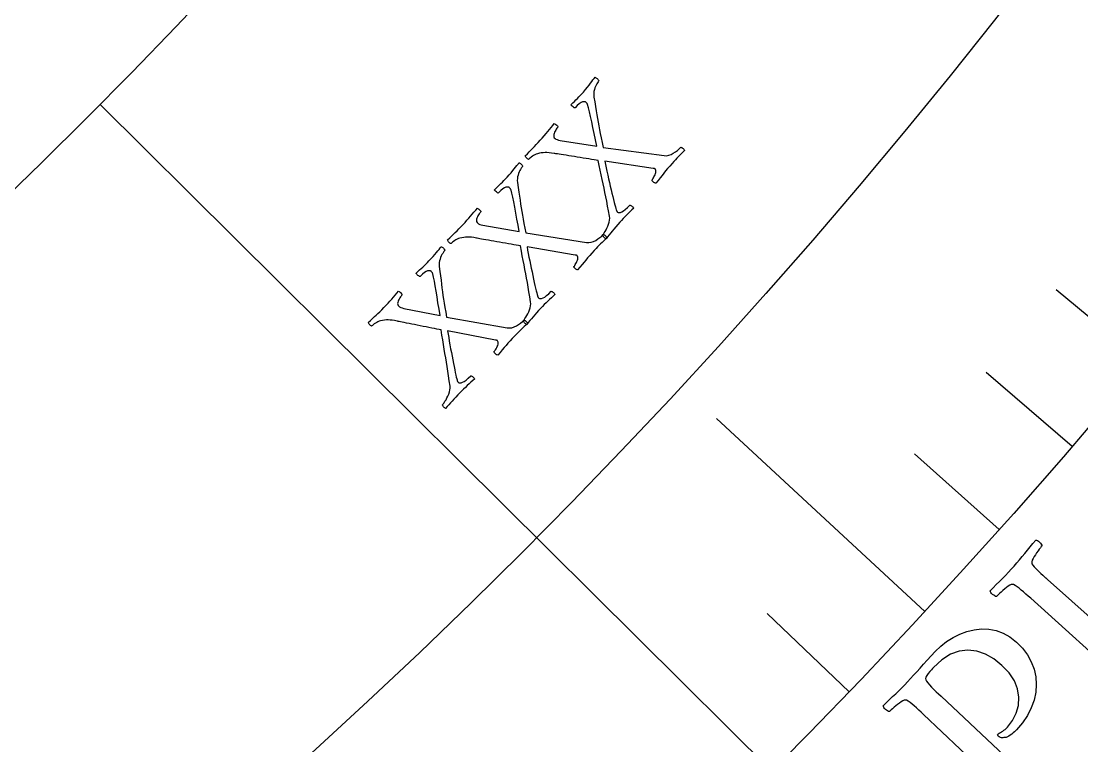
# Model space of a CAD drawing. Header units: millimetres. Extents: x -76 to 76, y -76 to 98.
# Drawn here: x 35.64 to 45.86, y -42.33 to -35.34 of the extents above; entities that cross this region are included whole.
import ezdxf

# ---------------------------------------------------------------- set-up
doc = ezdxf.new("R2010")
doc.units = ezdxf.units.MM
for name, color, linetype in [('ENGRAVE', 7, 'Continuous'), ('ENGRAVE_FINE', 8, 'Continuous'), ('TEXT', 5, 'Continuous')]:
    doc.layers.add(name, color=color, linetype=linetype)

msp = doc.modelspace()

# ---------------------------------------------------------------- linework, layer by layer
at = {"layer": 'ENGRAVE'}
for points in [[(42.8764, -42.5698), (36.4045, -36.1442)], [(44.3515, -41.0307), (42.3432, -39.1727)]]:
    msp.add_lwpolyline(points, dxfattribs=at)
for radius in [74.48, 74.48, 72.485, 68.78, 68.78, 65.854, 60.42, 60.42, 57.228, 51.3, 51.3]:
    msp.add_circle((0, 0), radius, dxfattribs=at)
at = {"layer": 'ENGRAVE_FINE'}
for points in [[(46.4581, -38.6293), (45.6166, -37.9296)], [(45.7703, -39.4418), (44.9413, -38.7274)], [(45.0681, -40.2423), (44.2517, -39.5134)], [(43.6209, -41.8066), (42.8308, -41.0494)]]:
    msp.add_lwpolyline(points, dxfattribs=at)
at = {"layer": 'TEXT'}
for points in [[(40.6444, -36.4902), (40.6642, -36.4679), (40.6829, -36.4463), (40.7005, -36.4255), (40.717, -36.4053), (40.7329, -36.3857), (40.7487, -36.3662), (40.7645, -36.347), (40.7802, -36.328), (40.7844, -36.3298), (40.7896, -36.333), (40.7958, -36.3376), (40.803, -36.3438), (40.8094, -36.3501), (40.8134, -36.3553), (40.8149, -36.3594), (40.8139, -36.3625), (40.8096, -36.3677), (40.8048, -36.3743), (40.7994, -36.3824), (40.7934, -36.3919), (40.7876, -36.4023), (40.7827, -36.413), (40.7787, -36.4239), (40.7756, -36.435), (40.7744, -36.4458), (40.7758, -36.4557), (40.7801, -36.4646), (40.787, -36.4725), (40.7954, -36.4783), (40.8067, -36.4833), (40.8208, -36.4873), (40.8377, -36.4905), (41.1885, -36.5455), (41.1758, -36.4847), (41.1636, -36.4255), (41.1518, -36.368), (41.1406, -36.3122), (41.13, -36.2605), (41.1198, -36.2157), (41.1103, -36.1777), (41.1014, -36.1464), (41.0997, -36.1419), (41.0976, -36.1377), (41.0952, -36.134), (41.0924, -36.1306), (41.0898, -36.1278), (41.0877, -36.1256), (41.0862, -36.1241), (41.0853, -36.1232), (41.0798, -36.12), (41.0723, -36.1185), (41.0627, -36.1186), (41.0512, -36.1203), (41.0374, -36.1258), (41.021, -36.1371), (41.002, -36.1543), (40.9803, -36.1774), (40.9773, -36.1778), (40.973, -36.1763), (40.9673, -36.1729), (40.9603, -36.1677), (40.9533, -36.1617), (40.9477, -36.1563), (40.9435, -36.1514), (40.9407, -36.147), (40.9578, -36.1303), (40.9738, -36.1144), (40.9888, -36.0996), (41.0029, -36.0856), (41.0166, -36.0717), (41.0307, -36.0569), (41.0452, -36.0411), (41.0601, -36.0244), (41.0803, -36.0011), (41.0985, -35.9793), (41.1147, -35.9592), (41.1288, -35.9407), (41.1415, -35.9238), (41.153, -35.9085), (41.1634, -35.8947), (41.1728, -35.8825), (41.1769, -35.884), (41.1817, -35.8866), (41.1873, -35.8903), (41.1937, -35.8951), (41.1996, -35.9005), (41.204, -35.9061), (41.2068, -35.9118), (41.2081, -35.9178), (41.2053, -35.9214), (41.2012, -35.9272), (41.196, -35.9353), (41.1896, -35.9455), (41.1829, -35.9574), (41.1767, -35.9707), (41.171, -35.9853), (41.1659, -36.0012), (41.162, -36.0182), (41.16, -36.0357), (41.1598, -36.0539), (41.1615, -36.0728), (41.1695, -36.1202), (41.1769, -36.1645), (41.1837, -36.2055), (41.1898, -36.2434), (41.1958, -36.2796), (41.2022, -36.3157), (41.2088, -36.3517), (41.2159, -36.3877), (41.2235, -36.4252), (41.2319, -36.4661), (41.2411, -36.5102), (41.2511, -36.5577), (41.8396, -36.6373), (41.8612, -36.6381), (41.883, -36.6346), (41.905, -36.6271), (41.9272, -36.6154), (41.9483, -36.6014), (41.9673, -36.587), (41.9842, -36.5721), (41.9989, -36.5567), (42.0035, -36.5578), (42.0087, -36.5604), (42.0146, -36.5646), (42.0211, -36.5703), (42.0272, -36.5763), (42.0317, -36.581), (42.0347, -36.5846), (42.0362, -36.5869), (42.0191, -36.6041), (42.0032, -36.62), (41.9885, -36.6346), (41.975, -36.648), (41.9616, -36.6617), (41.9471, -36.677), (41.9317, -36.694), (41.9151, -36.7126), (41.8927, -36.7385), (41.8719, -36.7628), (41.8529, -36.7857), (41.8356, -36.807), (41.8185, -36.8285), (41.7999, -36.8518), (41.7799, -36.8768), (41.7585, -36.9036), (41.7533, -36.903), (41.7474, -36.9006), (41.7407, -36.8965), (41.7334, -36.8906), (41.7269, -36.8843), (41.7229, -36.8791), (41.7215, -36.8749), (41.7225, -36.8718), (41.7262, -36.8671), (41.7305, -36.8607), (41.7354, -36.8528), (41.7409, -36.8432), (41.7463, -36.8326), (41.7509, -36.8218), (41.7547, -36.8107), (41.7578, -36.7994), (41.7594, -36.7887), (41.7589, -36.7797), (41.7562, -36.7722), (41.7515, -36.7663), (41.75, -36.7652), (41.748, -36.7641), (41.7456, -36.763), (41.7427, -36.762), (41.7397, -36.7611), (41.7368, -36.7605), (41.7341, -36.7603), (41.7316, -36.7603), (41.2665, -36.6902), (41.2729, -36.7216), (41.2798, -36.7544), (41.2872, -36.7887), (41.2951, -36.8246), (41.3033, -36.8609), (41.3114, -36.8968), (41.3195, -36.9323), (41.3275, -36.9674), (41.3354, -37.001), (41.3429, -37.0325), (41.3502, -37.0616), (41.3572, -37.0886), (41.3635, -37.1123), (41.3689, -37.132), (41.3733, -37.1477), (41.3767, -37.1593), (41.3775, -37.1613), (41.3785, -37.1638), (41.3796, -37.1667), (41.3809, -37.17), (41.3826, -37.1735), (41.3846, -37.1768), (41.3872, -37.1799), (41.3901, -37.1829), (41.397, -37.1866), (41.406, -37.1873), (41.4173, -37.1852), (41.4308, -37.18), (41.4465, -37.1709), (41.4644, -37.1569), (41.4846, -37.138), (41.5071, -37.1141), (41.5118, -37.1152), (41.5172, -37.1176), (41.5234, -37.1215), (41.5303, -37.1268), (41.5367, -37.1323), (41.5414, -37.1369), (41.5442, -37.1407), (41.5452, -37.1436), (41.5284, -37.1599), (41.5115, -37.1765), (41.4945, -37.1933), (41.4774, -37.2103), (41.4605, -37.2274), (41.444, -37.2446), (41.4278, -37.2619), (41.412, -37.2792), (41.391, -37.3027), (41.3718, -37.3248), (41.3544, -37.3453), (41.3388, -37.3642), (41.324, -37.3825), (41.309, -37.4013), (41.2938, -37.4204), (41.2784, -37.4399), (41.2739, -37.4376), (41.269, -37.434), (41.2637, -37.429), (41.2581, -37.4226), (41.2529, -37.4163), (41.2491, -37.4112), (41.2464, -37.4075), (41.2451, -37.405), (41.2483, -37.4009), (41.2534, -37.3936), (41.2603, -37.3832), (41.269, -37.3697), (41.2784, -37.3539), (41.2873, -37.3368), (41.2956, -37.3183), (41.3034, -37.2985), (41.3095, -37.2783), (41.313, -37.2587), (41.3137, -37.2397), (41.3117, -37.2213), (41.3026, -37.1712), (41.2936, -37.1234), (41.2849, -37.0779), (41.2765, -37.0346), (41.268, -36.9925), (41.2594, -36.9505), (41.2506, -36.9084), (41.2417, -36.8664), (41.2325, -36.8235), (41.223, -36.7788), (41.2132, -36.7324), (41.2031, -36.6841), (41.1842, -36.6808), (41.1629, -36.6772), (41.1395, -36.6735), (41.1137, -36.6696), (41.0865, -36.6655), (41.0588, -36.6612), (41.0306, -36.6567), (41.0018, -36.652), (40.9732, -36.6473), (40.9455, -36.6428), (40.9188, -36.6386), (40.893, -36.6346), (40.8688, -36.6309), (40.8469, -36.6275), (40.8273, -36.6245), (40.81, -36.6218), (40.7958, -36.6195), (40.7857, -36.618), (40.7796, -36.617), (40.7776, -36.6167), (40.7529, -36.6125), (40.7302, -36.6097), (40.7095, -36.6083), (40.6907, -36.6081), (40.6728, -36.6093), (40.6545, -36.6118), (40.636, -36.6155), (40.6171, -36.6206), (40.6048, -36.6247), (40.5926, -36.6301), (40.5807, -36.6367), (40.569, -36.6444), (40.5582, -36.6525), (40.5491, -36.6598), (40.5415, -36.6665), (40.5356, -36.6724), (40.5327, -36.6738), (40.5284, -36.6728), (40.5228, -36.6694), (40.5158, -36.6636), (40.5091, -36.657), (40.5042, -36.6509), (40.5012, -36.6453), (40.5, -36.6402), (40.5203, -36.6191), (40.5393, -36.5996), (40.5568, -36.5819), (40.5729, -36.5659), (40.5889, -36.5498), (40.6062, -36.5318), (40.6247, -36.5119), (40.6444, -36.4902)], [(39.8992, -37.3036), (39.9194, -37.2817), (39.9386, -37.2605), (39.9566, -37.24), (39.9735, -37.2202), (39.9898, -37.2008), (40.0061, -37.1817), (40.0222, -37.1628), (40.0383, -37.1441), (40.0425, -37.146), (40.0476, -37.1493), (40.0537, -37.1541), (40.0607, -37.1603), (40.0671, -37.1668), (40.0709, -37.1721), (40.0723, -37.1762), (40.0712, -37.1793), (40.0669, -37.1844), (40.0619, -37.1909), (40.0564, -37.1989), (40.0502, -37.2083), (40.0441, -37.2186), (40.039, -37.2291), (40.0348, -37.2399), (40.0315, -37.251), (40.03, -37.2618), (40.0313, -37.2717), (40.0354, -37.2807), (40.0422, -37.2887), (40.0505, -37.2947), (40.0616, -37.2999), (40.0756, -37.3042), (40.0924, -37.3077), (40.4421, -37.3698), (40.4306, -37.3088), (40.4196, -37.2493), (40.409, -37.1916), (40.3989, -37.1356), (40.3893, -37.0837), (40.3801, -37.0387), (40.3714, -37.0005), (40.3631, -36.969), (40.3615, -36.9645), (40.3595, -36.9603), (40.3571, -36.9565), (40.3544, -36.9531), (40.3518, -36.9502), (40.3498, -36.948), (40.3483, -36.9464), (40.3474, -36.9455), (40.342, -36.9422), (40.3345, -36.9405), (40.325, -36.9405), (40.3134, -36.9419), (40.2995, -36.9471), (40.2829, -36.9581), (40.2635, -36.975), (40.2414, -36.9976), (40.2384, -36.9979), (40.2341, -36.9964), (40.2285, -36.9929), (40.2216, -36.9875), (40.2147, -36.9814), (40.2092, -36.9758), (40.2051, -36.9708), (40.2024, -36.9664), (40.2198, -36.95), (40.2361, -36.9345), (40.2515, -36.9199), (40.2658, -36.9063), (40.2798, -36.8927), (40.2942, -36.8781), (40.309, -36.8627), (40.3242, -36.8463), (40.3449, -36.8233), (40.3635, -36.8019), (40.3801, -36.7821), (40.3947, -36.7639), (40.4076, -36.7473), (40.4195, -36.7322), (40.4302, -36.7186), (40.4398, -36.7066), (40.4438, -36.7082), (40.4486, -36.7109), (40.4541, -36.7148), (40.4604, -36.7197), (40.4663, -36.7252), (40.4705, -36.7308), (40.4732, -36.7367), (40.4743, -36.7426), (40.4714, -36.7462), (40.4673, -36.7519), (40.4619, -36.7598), (40.4553, -36.7699), (40.4483, -36.7817), (40.4419, -36.7949), (40.4359, -36.8094), (40.4305, -36.8252), (40.4263, -36.8421), (40.4239, -36.8596), (40.4233, -36.8778), (40.4246, -36.8967), (40.4317, -36.9442), (40.4382, -36.9886), (40.4441, -37.0298), (40.4495, -37.0678), (40.4548, -37.1041), (40.4604, -37.1403), (40.4664, -37.1765), (40.4727, -37.2126), (40.4795, -37.2503), (40.4871, -37.2913), (40.4954, -37.3356), (40.5044, -37.3833), (41.0912, -37.4748), (41.1128, -37.4759), (41.1347, -37.473), (41.1568, -37.4659), (41.1792, -37.4546), (41.2006, -37.4411), (41.2199, -37.427), (41.2371, -37.4124), (41.2521, -37.3974), (41.2566, -37.3985), (41.2618, -37.4013), (41.2676, -37.4056), (41.274, -37.4115), (41.28, -37.4175), (41.2844, -37.4223), (41.2874, -37.426), (41.2888, -37.4284), (41.2714, -37.4451), (41.2551, -37.4607), (41.2401, -37.4751), (41.2264, -37.4882), (41.2127, -37.5016), (41.1979, -37.5166), (41.1821, -37.5333), (41.1652, -37.5516), (41.1422, -37.577), (41.121, -37.6009), (41.1015, -37.6234), (41.0838, -37.6444), (41.0663, -37.6655), (41.0472, -37.6884), (41.0267, -37.713), (41.0048, -37.7393), (40.9996, -37.7387), (40.9937, -37.7362), (40.9871, -37.7319), (40.9799, -37.7258), (40.9736, -37.7194), (40.9697, -37.7141), (40.9683, -37.7099), (40.9694, -37.7068), (40.9732, -37.7022), (40.9777, -37.6959), (40.9827, -37.6881), (40.9884, -37.6786), (40.994, -37.6681), (40.9988, -37.6574), (41.0029, -37.6464), (41.0061, -37.6352), (41.0079, -37.6245), (41.0076, -37.6155), (41.0051, -37.6079), (41.0005, -37.6019), (40.999, -37.6008), (40.9971, -37.5997), (40.9947, -37.5985), (40.9918, -37.5975), (40.9888, -37.5965), (40.986, -37.5959), (40.9833, -37.5956), (40.9808, -37.5955), (40.5172, -37.5161), (40.5229, -37.5475), (40.5291, -37.5805), (40.5359, -37.615), (40.5431, -37.651), (40.5505, -37.6875), (40.5579, -37.7236), (40.5652, -37.7592), (40.5726, -37.7944), (40.5797, -37.8282), (40.5867, -37.8598), (40.5933, -37.8891), (40.5998, -37.9162), (40.6057, -37.9401), (40.6106, -37.9599), (40.6147, -37.9756), (40.6179, -37.9873), (40.6186, -37.9893), (40.6196, -37.9918), (40.6206, -37.9947), (40.6219, -37.9981), (40.6234, -38.0016), (40.6254, -38.005), (40.6279, -38.0081), (40.6308, -38.0112), (40.6376, -38.015), (40.6466, -38.0159), (40.6579, -38.014), (40.6715, -38.0091), (40.6874, -38.0003), (40.7056, -37.9867), (40.7262, -37.9682), (40.7491, -37.9447), (40.7538, -37.9459), (40.7592, -37.9485), (40.7653, -37.9525), (40.7721, -37.9579), (40.7784, -37.9635), (40.7829, -37.9682), (40.7857, -37.9721), (40.7867, -37.975), (40.7695, -37.991), (40.7522, -38.0072), (40.7349, -38.0236), (40.7175, -38.0403), (40.7003, -38.0571), (40.6834, -38.074), (40.6669, -38.0909), (40.6508, -38.1078), (40.6293, -38.131), (40.6096, -38.1526), (40.5918, -38.1728), (40.5758, -38.1914), (40.5607, -38.2094), (40.5453, -38.2278), (40.5297, -38.2466), (40.5139, -38.2658), (40.5094, -38.2634), (40.5046, -38.2597), (40.4995, -38.2546), (40.494, -38.2482), (40.4889, -38.2417), (40.4851, -38.2366), (40.4826, -38.2328), (40.4813, -38.2303), (40.4847, -38.2263), (40.4899, -38.2191), (40.497, -38.2088), (40.506, -38.1955), (40.5157, -38.1799), (40.5249, -38.1629), (40.5335, -38.1446), (40.5417, -38.1249), (40.5483, -38.1049), (40.5521, -38.0854), (40.5533, -38.0664), (40.5516, -38.048), (40.5435, -37.9977), (40.5355, -37.9497), (40.5278, -37.904), (40.5202, -37.8606), (40.5126, -37.8184), (40.5048, -37.7761), (40.4969, -37.7339), (40.4888, -37.6917), (40.4804, -37.6487), (40.4718, -37.6038), (40.463, -37.5571), (40.4539, -37.5087), (40.435, -37.505), (40.4139, -37.501), (40.3905, -37.4968), (40.3648, -37.4924), (40.3377, -37.4878), (40.3101, -37.4829), (40.2819, -37.4778), (40.2532, -37.4725), (40.2248, -37.4672), (40.1972, -37.4622), (40.1706, -37.4574), (40.1448, -37.4529), (40.1207, -37.4487), (40.0989, -37.4449), (40.0794, -37.4415), (40.0621, -37.4384), (40.048, -37.4359), (40.0379, -37.4341), (40.0319, -37.433), (40.0299, -37.4327), (40.0053, -37.4281), (39.9826, -37.4248), (39.9619, -37.4229), (39.9431, -37.4224), (39.9252, -37.4232), (39.9069, -37.4253), (39.8883, -37.4287), (39.8693, -37.4333), (39.8569, -37.4373), (39.8446, -37.4424), (39.8326, -37.4487), (39.8207, -37.4562), (39.8098, -37.464), (39.8005, -37.4712), (39.7928, -37.4777), (39.7868, -37.4835), (39.7838, -37.4848), (39.7795, -37.4837), (39.774, -37.4802), (39.7671, -37.4744), (39.7606, -37.4676), (39.7558, -37.4614), (39.7529, -37.4557), (39.7518, -37.4506), (39.7726, -37.4299), (39.7919, -37.4108), (39.8098, -37.3934), (39.8262, -37.3777), (39.8425, -37.362), (39.8601, -37.3443), (39.879, -37.3249), (39.8992, -37.3036)], [(39.1378, -38.1017), (39.1584, -38.0802), (39.178, -38.0594), (39.1964, -38.0393), (39.2137, -38.0198), (39.2304, -38.0008), (39.247, -37.982), (39.2636, -37.9634), (39.28, -37.9451), (39.2842, -37.947), (39.2892, -37.9504), (39.2952, -37.9553), (39.3021, -37.9617), (39.3083, -37.9683), (39.3121, -37.9737), (39.3134, -37.9779), (39.3123, -37.9809), (39.3078, -37.9859), (39.3027, -37.9923), (39.297, -38.0002), (39.2906, -38.0095), (39.2844, -38.0196), (39.279, -38.0301), (39.2746, -38.0408), (39.2711, -38.0518), (39.2694, -38.0626), (39.2705, -38.0725), (39.2743, -38.0815), (39.281, -38.0897), (39.2892, -38.0959), (39.3002, -38.1013), (39.3141, -38.1059), (39.3309, -38.1098), (39.6792, -38.1789), (39.6689, -38.1176), (39.6591, -38.058), (39.6497, -38.0001), (39.6408, -37.9438), (39.6322, -37.8918), (39.6239, -37.8466), (39.6159, -37.8082), (39.6083, -37.7766), (39.6068, -37.772), (39.6049, -37.7678), (39.6026, -37.7639), (39.6, -37.7605), (39.5974, -37.7575), (39.5954, -37.7553), (39.594, -37.7537), (39.5931, -37.7527), (39.5877, -37.7494), (39.5803, -37.7475), (39.5708, -37.7472), (39.5592, -37.7485), (39.5452, -37.7534), (39.5283, -37.7641), (39.5086, -37.7805), (39.486, -37.8027), (39.483, -37.803), (39.4787, -37.8013), (39.4732, -37.7977), (39.4664, -37.7922), (39.4597, -37.7859), (39.4543, -37.7803), (39.4503, -37.7752), (39.4477, -37.7707), (39.4654, -37.7547), (39.4821, -37.7395), (39.4977, -37.7252), (39.5123, -37.7119), (39.5266, -37.6986), (39.5413, -37.6843), (39.5564, -37.6691), (39.5719, -37.6531), (39.593, -37.6305), (39.6121, -37.6095), (39.6291, -37.5901), (39.644, -37.5722), (39.6573, -37.5558), (39.6694, -37.5409), (39.6804, -37.5276), (39.6903, -37.5158), (39.6943, -37.5175), (39.699, -37.5203), (39.7045, -37.5242), (39.7106, -37.5292), (39.7164, -37.5349), (39.7205, -37.5406), (39.7231, -37.5465), (39.7241, -37.5525), (39.7211, -37.556), (39.7169, -37.5616), (39.7113, -37.5695), (39.7045, -37.5794), (39.6973, -37.5911), (39.6906, -37.6041), (39.6844, -37.6185), (39.6786, -37.6342), (39.674, -37.6509), (39.6713, -37.6684), (39.6704, -37.6866), (39.6713, -37.7055), (39.6774, -37.7532), (39.683, -37.7977), (39.6881, -37.839), (39.6927, -37.8771), (39.6972, -37.9135), (39.7021, -37.9498), (39.7073, -37.9861), (39.7129, -38.0223), (39.719, -38.0601), (39.7258, -38.1013), (39.7332, -38.1458), (39.7412, -38.1936), (40.3261, -38.2969), (40.3476, -38.2985), (40.3695, -38.296), (40.3918, -38.2894), (40.4144, -38.2786), (40.4361, -38.2655), (40.4557, -38.2518), (40.4732, -38.2376), (40.4884, -38.2228), (40.493, -38.2241), (40.4981, -38.2269), (40.5038, -38.2313), (40.5101, -38.2373), (40.5159, -38.2435), (40.5203, -38.2484), (40.5232, -38.2521), (40.5246, -38.2545), (40.5068, -38.2709), (40.4902, -38.2862), (40.4749, -38.3002), (40.4609, -38.3131), (40.447, -38.3262), (40.4319, -38.3409), (40.4157, -38.3572), (40.3985, -38.3752), (40.375, -38.4001), (40.3533, -38.4236), (40.3334, -38.4457), (40.3152, -38.4664), (40.2973, -38.4871), (40.2778, -38.5096), (40.2568, -38.5338), (40.2343, -38.5597), (40.2291, -38.5589), (40.2233, -38.5563), (40.2168, -38.5519), (40.2097, -38.5457), (40.2035, -38.5391), (40.1997, -38.5338), (40.1984, -38.5295), (40.1996, -38.5265), (40.2035, -38.5219), (40.2081, -38.5158), (40.2133, -38.508), (40.2191, -38.4986), (40.2249, -38.4883), (40.23, -38.4777), (40.2343, -38.4668), (40.2378, -38.4556), (40.2398, -38.445), (40.2396, -38.4359), (40.2373, -38.4283), (40.2328, -38.4222), (40.2313, -38.4211), (40.2294, -38.4199), (40.227, -38.4187), (40.2242, -38.4176), (40.2212, -38.4166), (40.2184, -38.4159), (40.2157, -38.4155), (40.2132, -38.4154), (39.7513, -38.3266), (39.7564, -38.3582), (39.762, -38.3913), (39.768, -38.4259), (39.7745, -38.462), (39.7812, -38.4987), (39.7878, -38.5349), (39.7945, -38.5707), (39.8011, -38.606), (39.8076, -38.64), (39.8138, -38.6717), (39.8199, -38.7011), (39.8258, -38.7283), (39.8312, -38.7523), (39.8358, -38.7722), (39.8395, -38.7881), (39.8425, -38.7998), (39.8432, -38.8018), (39.8441, -38.8043), (39.8451, -38.8073), (39.8463, -38.8107), (39.8477, -38.8142), (39.8497, -38.8176), (39.8521, -38.8208), (39.8549, -38.8239), (39.8616, -38.8279), (39.8706, -38.829), (39.882, -38.8273), (39.8956, -38.8227), (39.9117, -38.8142), (39.9302, -38.801), (39.9512, -38.7829), (39.9746, -38.7599), (39.9792, -38.7611), (39.9845, -38.7638), (39.9905, -38.7679), (39.9973, -38.7735), (40.0034, -38.7793), (40.0079, -38.7841), (40.0106, -38.788), (40.0115, -38.7909), (39.994, -38.8065), (39.9764, -38.8224), (39.9588, -38.8385), (39.941, -38.8548), (39.9234, -38.8712), (39.9062, -38.8878), (39.8894, -38.9043), (39.8729, -38.921), (39.851, -38.9437), (39.8309, -38.9649), (39.8127, -38.9847), (39.7963, -39.003), (39.7808, -39.0207), (39.7651, -39.0388), (39.7491, -39.0573), (39.7329, -39.0762), (39.7285, -39.0737), (39.7237, -39.0699), (39.7187, -39.0647), (39.7133, -39.0581), (39.7084, -39.0516), (39.7047, -39.0464), (39.7023, -39.0425), (39.701, -39.04), (39.7044, -39.036), (39.7098, -39.029), (39.7171, -39.0188), (39.7264, -39.0057), (39.7364, -38.9903), (39.7459, -38.9735), (39.755, -38.9554), (39.7636, -38.9359), (39.7705, -38.9159), (39.7748, -38.8965), (39.7763, -38.8776), (39.775, -38.8591), (39.7679, -38.8087), (39.7609, -38.7606), (39.7541, -38.7147), (39.7473, -38.6712), (39.7406, -38.6288), (39.7337, -38.5864), (39.7266, -38.544), (39.7194, -38.5017), (39.7119, -38.4585), (39.7042, -38.4134), (39.6963, -38.3666), (39.6882, -38.318), (39.6694, -38.3139), (39.6483, -38.3095), (39.625, -38.3048), (39.5994, -38.2999), (39.5724, -38.2947), (39.5449, -38.2893), (39.5169, -38.2836), (39.4883, -38.2777), (39.4599, -38.2719), (39.4325, -38.2663), (39.4059, -38.261), (39.3803, -38.256), (39.3563, -38.2513), (39.3345, -38.247), (39.3151, -38.2432), (39.2979, -38.2398), (39.2838, -38.237), (39.2738, -38.235), (39.2678, -38.2338), (39.2658, -38.2334), (39.2413, -38.2283), (39.2187, -38.2246), (39.198, -38.2223), (39.1793, -38.2214), (39.1613, -38.2218), (39.143, -38.2235), (39.1243, -38.2265), (39.1053, -38.2308), (39.0928, -38.2345), (39.0804, -38.2394), (39.0682, -38.2455), (39.0562, -38.2527), (39.0451, -38.2603), (39.0357, -38.2673), (39.0279, -38.2736), (39.0217, -38.2794), (39.0187, -38.2806), (39.0145, -38.2794), (39.009, -38.2758), (39.0023, -38.2698), (38.9958, -38.2629), (38.9912, -38.2565), (38.9884, -38.2508), (38.9874, -38.2457), (39.0086, -38.2254), (39.0283, -38.2067), (39.0465, -38.1897), (39.0633, -38.1744), (39.0799, -38.1589), (39.0979, -38.1417), (39.1172, -38.1226), (39.1378, -38.1017)]]:
    msp.add_lwpolyline(points, close=True, dxfattribs=at)
for points in [[(46.2754, -41.7193), (45.3718, -40.9047), (45.3483, -40.8835), (45.3253, -40.8632), (45.3028, -40.8435), (45.2809, -40.8247), (45.2599, -40.8075), (45.2401, -40.7932), (45.2215, -40.7815), (45.2041, -40.7727), (45.1954, -40.77), (45.1843, -40.7717), (45.1708, -40.7777), (45.1549, -40.788), (45.1378, -40.8008), (45.1207, -40.8144), (45.1036, -40.8287), (45.0866, -40.8438), (45.0711, -40.8582), (45.0583, -40.8702), (45.0483, -40.88), (45.0412, -40.8875), (45.0334, -40.8857), (45.0247, -40.8817), (45.015, -40.8756), (45.0042, -40.8674), (44.9943, -40.8583), (44.987, -40.8494), (44.9825, -40.8409), (44.9807, -40.8326), (45.0105, -40.802), (45.0401, -40.7719), (45.0697, -40.7421), (45.0991, -40.7126), (45.1281, -40.6833), (45.1565, -40.6539), (45.1842, -40.6243), (45.2112, -40.5946), (45.2112, -40.5946), (45.2385, -40.5638), (45.265, -40.533), (45.2907, -40.5023), (45.3156, -40.4715), (45.3405, -40.4405), (45.366, -40.4089), (45.3923, -40.3768), (45.4193, -40.3441), (45.4277, -40.345), (45.4368, -40.3486), (45.4463, -40.3549), (45.4565, -40.3638), (45.4658, -40.3736), (45.4729, -40.3826), (45.4777, -40.3909), (45.4804, -40.3984), (45.4737, -40.4063), (45.4651, -40.4173), (45.4544, -40.4312), (45.4419, -40.4483), (45.4287, -40.4667), (45.4165, -40.485), (45.4051, -40.5031), (45.3946, -40.521), (45.3864, -40.5376), (45.3818, -40.5518), (45.3809, -40.5634), (45.3837, -40.5726), (45.3928, -40.586), (45.4042, -40.6001), (45.4178, -40.615), (45.4336, -40.6307), (45.451, -40.6471), (45.4693, -40.664), (45.4885, -40.6816), (45.5087, -40.6998), (45.512, -40.7027), (45.5152, -40.7056), (45.5185, -40.7086), (45.5218, -40.7115), (45.525, -40.7144), (45.5283, -40.7173), (45.5316, -40.7202), (45.5348, -40.7231), (46.4416, -41.5341)], [(45.2202, -42.8607), (44.3373, -42.0238), (44.3142, -42.0021), (44.2918, -41.9812), (44.2698, -41.961), (44.2484, -41.9416), (44.2278, -41.9239), (44.2084, -41.909), (44.1901, -41.897), (44.1728, -41.8877), (44.1643, -41.8848), (44.1531, -41.8862), (44.1395, -41.8919), (44.1233, -41.9018), (44.1059, -41.9141), (44.0887, -41.9271), (44.0716, -41.9406), (44.0547, -41.9549), (44.0392, -41.9684), (44.0264, -41.9798), (44.0164, -41.9891), (44.0091, -41.9963), (44.0014, -41.9943), (43.9928, -41.9902), (43.9832, -41.9838), (43.9727, -41.9754), (43.963, -41.966), (43.956, -41.9569), (43.9516, -41.9483), (43.95, -41.9399), (43.9805, -41.9102), (44.0107, -41.881), (44.0407, -41.8522), (44.0704, -41.824), (44.0997, -41.7959), (44.1285, -41.7675), (44.1568, -41.7388), (44.1845, -41.7099), (44.2133, -41.679), (44.2429, -41.6468), (44.2734, -41.6131), (44.3046, -41.5779), (44.3376, -41.5409), (44.3731, -41.5017), (44.4111, -41.4602), (44.4517, -41.4164), (44.5044, -41.3652), (44.5615, -41.3202), (44.6229, -41.2814), (44.6887, -41.2487), (44.7572, -41.2236), (44.8264, -41.2074), (44.8966, -41.2002), (44.9676, -41.2019), (45.0378, -41.2144), (45.1055, -41.2392), (45.1707, -41.2765), (45.2334, -41.3264), (45.2334, -41.3264), (45.2917, -41.3862), (45.3395, -41.4497), (45.3768, -41.5168), (45.4036, -41.5877), (45.4197, -41.6607), (45.4251, -41.7346), (45.4198, -41.8094), (45.4037, -41.885), (45.377, -41.96), (45.3398, -42.033), (45.2921, -42.1041), (45.234, -42.1731), (45.2252, -42.182), (45.2146, -42.1918), (45.2022, -42.2023), (45.1881, -42.2137), (45.1734, -42.2246), (45.1594, -42.2337), (45.1462, -42.2409), (45.1336, -42.2463), (45.1285, -42.2466), (45.1215, -42.247), (45.1126, -42.2476), (45.1018, -42.2483), (45.0902, -42.248), (45.0793, -42.2452), (45.0688, -42.2399), (45.059, -42.2321), (45.0542, -42.2264), (45.0524, -42.221), (45.0538, -42.2161), (45.0583, -42.2116), (45.0685, -42.205), (45.0791, -42.1983), (45.0902, -42.1915), (45.1016, -42.1845), (45.113, -42.1769), (45.1244, -42.1681), (45.1355, -42.1582), (45.1465, -42.1471), (45.1973, -42.0821), (45.2327, -42.0123), (45.2528, -41.9377), (45.2575, -41.8584), (45.245, -41.7779), (45.2137, -41.6999), (45.1636, -41.6242), (45.0947, -41.5509), (45.0154, -41.4876), (44.9342, -41.442), (44.851, -41.4141), (44.7659, -41.4038), (44.6808, -41.413), (44.5975, -41.4438), (44.516, -41.4961), (44.4361, -41.5699), (44.4263, -41.5807), (44.4144, -41.5942), (44.4004, -41.6104), (44.3844, -41.6293), (44.3701, -41.6483), (44.3611, -41.6648), (44.3576, -41.6787), (44.3594, -41.6901), (44.3671, -41.7044), (44.379, -41.7208), (44.3951, -41.7395), (44.4154, -41.7604), (44.4379, -41.7824), (44.4606, -41.8044), (44.4836, -41.8264), (44.5069, -41.8484), (45.391, -42.6798)]]:
    msp.add_lwpolyline(points, dxfattribs=at)

doc.saveas('drawing.dxf')
